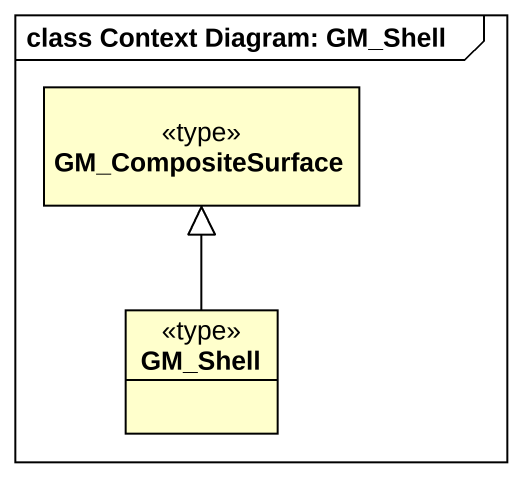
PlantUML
@startuml
mainframe class Context Diagram: GM_Shell
hide circle
hide empty members
class GM_CompositeSurface <<type>>
class GM_Shell <<type>>
GM_Shell -up-|> GM_CompositeSurface
@enduml
